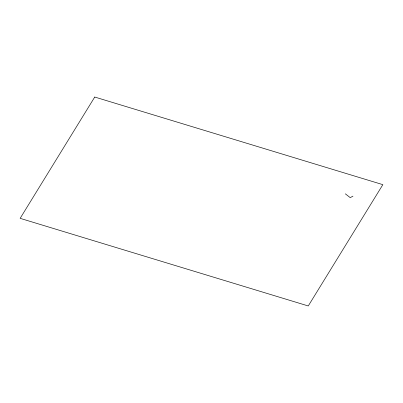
<?xml version="1.0" encoding="UTF-8"?>
<svg xmlns="http://www.w3.org/2000/svg" width="403" height="403" viewBox="0 0 403 403"><rect width="100%" height="100%" fill="white"/><g stroke="black" fill="none" stroke-linecap="round" stroke-linejoin="round"><path stroke-width="0.6" d="M352.988 196.145L350.232 197.641L345.306 193.808M94.74 97.037L20.15 218.345L308.26 305.963L382.85 184.655L94.74 97.037"/></g></svg>
